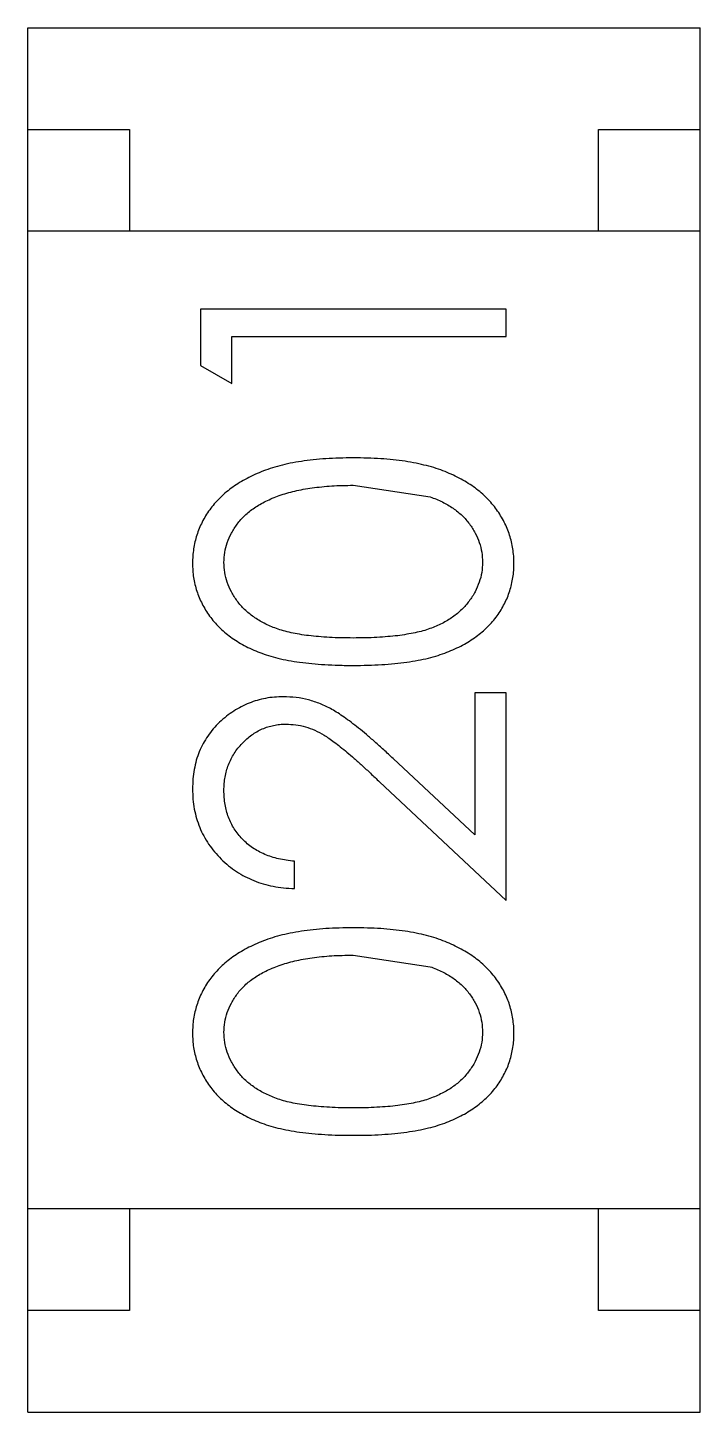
# Model space of a CAD drawing. Header units: inches. Extents: x 246 to 500, y -220 to -17.
# Drawn here: x 472.575 to 472.905, y -156.999 to -156.319 of the extents above; entities that cross this region are included whole.
import ezdxf

# ---------------------------------------------------------------- set-up
doc = ezdxf.new("R2010")
doc.units = ezdxf.units.IN
doc.header["$LTSCALE"] = 1.21
doc.header["$MEASUREMENT"] = 0
doc.layers.get('0').update_dxf_attribs({"linetype": 'CONTINUOUS'})

msp = doc.modelspace()

# ---------------------------------------------------------------- linework, layer by layer
at = {"color": 7, "linetype": 'Continuous'}
for p, q in [((472.57517, -156.31875), (472.90517, -156.31876)), ((472.57517, -156.99875), (472.57517, -156.31875)), ((472.90517, -156.99876), (472.90517, -156.31876)), ((472.57517, -156.36875), (472.62517, -156.36875)), ((472.62517, -156.36875), (472.62517, -156.41875)), ((472.85517, -156.36876), (472.90517, -156.36876)), ((472.85517, -156.41876), (472.85517, -156.36876)), ((472.90517, -156.41876), (472.57517, -156.41875)), ((472.80989, -156.45695), (472.65989, -156.45695)), ((472.65989, -156.45695), (472.65989, -156.48468)), ((472.80989, -156.47041), (472.80989, -156.45695)), ((472.67527, -156.47041), (472.80989, -156.47041)), ((472.67527, -156.49349), (472.67527, -156.47041)), ((472.65989, -156.48468), (472.67527, -156.49349)), ((472.73489, -156.54349), (472.7726, -156.54917)), ((472.80989, -156.64541), (472.7945, -156.64541)), ((472.7945, -156.64541), (472.7945, -156.71521)), ((472.80989, -156.74733), (472.80989, -156.64541)), ((472.7945, -156.71521), (472.75445, -156.67768)), ((472.74781, -156.68916), (472.80989, -156.74733)), ((472.70604, -156.74156), (472.70604, -156.7281)), ((472.73489, -156.77426), (472.7726, -156.77993)), ((472.90517, -156.89876), (472.57517, -156.89875)), ((472.62517, -156.89875), (472.62517, -156.94875)), ((472.85517, -156.94876), (472.85517, -156.89876)), ((472.62517, -156.94875), (472.57517, -156.94875)), ((472.90517, -156.94876), (472.85517, -156.94876)), ((472.57517, -156.99875), (472.90517, -156.99876))]:
    msp.add_line(p, q, dxfattribs=at)
for points, knots in [([(472.73495, -156.53002), (472.73265, -156.53005), (472.72816, -156.53011), (472.72159, -156.53039), (472.71538, -156.53093), (472.70954, -156.53168), (472.70406, -156.53264), (472.69894, -156.53379), (472.69419, -156.53521), (472.68977, -156.53679), (472.68569, -156.53863), (472.68184, -156.54053), (472.67829, -156.54265), (472.67498, -156.54488), (472.67196, -156.54731), (472.66918, -156.54987), (472.66666, -156.55259), (472.66443, -156.55547), (472.66243, -156.55844), (472.66073, -156.56154), (472.65927, -156.5647), (472.65811, -156.56797), (472.65717, -156.5713), (472.65651, -156.57472), (472.65611, -156.57823), (472.65606, -156.5806), (472.65604, -156.5818)], [0, 0, 0, 0, 0.065278, 0.127205, 0.186168, 0.241675, 0.294115, 0.343609, 0.390387, 0.434463, 0.476646, 0.517002, 0.555936, 0.593716, 0.630057, 0.665601, 0.700745, 0.734917, 0.768681, 0.802087, 0.834849, 0.867433, 0.900138, 0.932806, 0.966212, 1, 1, 1, 1]), ([(472.81374, -156.5818), (472.81372, -156.5806), (472.81368, -156.57823), (472.81323, -156.57472), (472.81258, -156.57128), (472.81165, -156.56793), (472.81043, -156.56468), (472.809, -156.56147), (472.80724, -156.55839), (472.80526, -156.55537), (472.803, -156.55248), (472.80047, -156.54975), (472.7977, -156.54715), (472.79465, -156.54475), (472.79135, -156.54249), (472.78778, -156.54043), (472.78398, -156.53849), (472.77991, -156.53672), (472.77553, -156.5351), (472.77078, -156.53378), (472.76569, -156.5326), (472.76024, -156.53164), (472.75442, -156.53094), (472.74825, -156.53039), (472.74171, -156.53011), (472.73724, -156.53005), (472.73495, -156.53002)], [0, 0, 0, 0, 0.033824, 0.067298, 0.10028, 0.133019, 0.165736, 0.198792, 0.232372, 0.266409, 0.301016, 0.336196, 0.371972, 0.408574, 0.446394, 0.485225, 0.525372, 0.567224, 0.611081, 0.65775, 0.70702, 0.759235, 0.814484, 0.873227, 0.934937, 1, 1, 1, 1]), ([(472.67143, -156.58135), (472.67151, -156.57971), (472.67169, -156.57643), (472.67292, -156.57157), (472.67507, -156.56691), (472.67741, -156.56316), (472.6797, -156.56029), (472.68171, -156.55825), (472.68392, -156.55629), (472.68641, -156.55449), (472.68912, -156.5528), (472.69207, -156.55125), (472.69524, -156.5498), (472.69866, -156.54848), (472.70234, -156.54732), (472.70624, -156.54624), (472.71042, -156.54544), (472.71482, -156.54469), (472.71949, -156.54419), (472.72439, -156.54373), (472.72956, -156.54356), (472.73309, -156.54351), (472.73489, -156.54349)], [0, 0, 0, 0, 0.059689, 0.119507, 0.181075, 0.246162, 0.279894, 0.314468, 0.350403, 0.387474, 0.426147, 0.466624, 0.508745, 0.553328, 0.600058, 0.649177, 0.700552, 0.754894, 0.811825, 0.871514, 0.934319, 1, 1, 1, 1]), ([(472.7726, -156.54917), (472.77365, -156.54955), (472.77569, -156.55031), (472.77863, -156.55164), (472.78135, -156.5531), (472.78387, -156.55471), (472.78618, -156.55646), (472.78832, -156.55831), (472.79024, -156.56032), (472.79248, -156.56312), (472.79483, -156.56681), (472.79683, -156.57152), (472.79815, -156.57637), (472.79828, -156.57969), (472.79835, -156.58135)], [0, 0, 0, 0, 0.075949, 0.148549, 0.218996, 0.286119, 0.351826, 0.416074, 0.478265, 0.540325, 0.660405, 0.774606, 0.887187, 1, 1, 1, 1]), ([(472.65604, -156.5818), (472.65606, -156.58298), (472.6561, -156.58531), (472.65651, -156.58877), (472.65716, -156.59214), (472.65811, -156.59543), (472.65927, -156.59864), (472.66073, -156.60176), (472.66245, -156.60479), (472.6644, -156.60775), (472.66662, -156.61055), (472.66906, -156.61323), (472.67178, -156.61568), (472.67474, -156.61801), (472.67796, -156.62015), (472.68139, -156.62219), (472.6851, -156.62401), (472.68906, -156.62568), (472.69337, -156.62716), (472.69807, -156.62844), (472.70318, -156.62956), (472.70872, -156.63041), (472.71469, -156.6311), (472.72107, -156.6316), (472.72787, -156.63191), (472.73254, -156.63193), (472.73495, -156.63195)], [0, 0, 0, 0, 0.033742, 0.066533, 0.099153, 0.13154, 0.164087, 0.196563, 0.229707, 0.263315, 0.297504, 0.331686, 0.366482, 0.4021, 0.438958, 0.476748, 0.515985, 0.556589, 0.599519, 0.645765, 0.695487, 0.748721, 0.805687, 0.866754, 0.931405, 1, 1, 1, 1]), ([(472.73489, -156.61849), (472.73288, -156.61848), (472.72897, -156.61847), (472.72331, -156.61821), (472.71802, -156.61787), (472.71313, -156.61735), (472.7086, -156.61675), (472.70446, -156.61592), (472.7007, -156.61502), (472.69729, -156.61392), (472.69418, -156.61267), (472.69127, -156.61132), (472.68857, -156.60982), (472.68606, -156.60819), (472.68373, -156.60645), (472.68161, -156.60456), (472.67966, -156.60254), (472.67742, -156.59967), (472.67506, -156.59593), (472.67292, -156.59123), (472.67169, -156.58633), (472.67151, -156.58301), (472.67143, -156.58135)], [0, 0, 0, 0, 0.073302, 0.142286, 0.206253, 0.266017, 0.321612, 0.372532, 0.419497, 0.462398, 0.502825, 0.541489, 0.579034, 0.615143, 0.650298, 0.684912, 0.718701, 0.752189, 0.817245, 0.879117, 0.939613, 1, 1, 1, 1]), ([(472.79835, -156.58135), (472.79827, -156.583), (472.7981, -156.5863), (472.7968, -156.59118), (472.79473, -156.59592), (472.79235, -156.59968), (472.79005, -156.60253), (472.78813, -156.60459), (472.78597, -156.60647), (472.78366, -156.60825), (472.78115, -156.60989), (472.77844, -156.61135), (472.77554, -156.61271), (472.77243, -156.61395), (472.76902, -156.61504), (472.76525, -156.61597), (472.7611, -156.61672), (472.7566, -156.6174), (472.7517, -156.61786), (472.74643, -156.61821), (472.74078, -156.61847), (472.73689, -156.61848), (472.73489, -156.61849)], [0, 0, 0, 0, 0.060034, 0.120278, 0.182348, 0.247919, 0.281641, 0.315701, 0.350322, 0.385703, 0.421819, 0.459196, 0.497866, 0.538301, 0.58121, 0.628183, 0.679403, 0.734699, 0.794074, 0.858416, 0.927049, 1, 1, 1, 1]), ([(472.73495, -156.63195), (472.73733, -156.63193), (472.74197, -156.63191), (472.74874, -156.6316), (472.75509, -156.63111), (472.76104, -156.63038), (472.76657, -156.62948), (472.77172, -156.62843), (472.77644, -156.6271), (472.78077, -156.62559), (472.78477, -156.62389), (472.7885, -156.62204), (472.79196, -156.62003), (472.79517, -156.61784), (472.79814, -156.61554), (472.80087, -156.61307), (472.8033, -156.61041), (472.8055, -156.60763), (472.80742, -156.6047), (472.80911, -156.60169), (472.81057, -156.5986), (472.81169, -156.59539), (472.81261, -156.59212), (472.81327, -156.58877), (472.81368, -156.58531), (472.81372, -156.58298), (472.81374, -156.5818)], [0, 0, 0, 0, 0.068113, 0.132564, 0.193427, 0.250218, 0.303569, 0.353576, 0.400235, 0.443586, 0.484619, 0.524292, 0.56238, 0.599049, 0.63494, 0.669782, 0.704009, 0.737842, 0.771098, 0.803896, 0.836415, 0.868639, 0.900715, 0.933378, 0.966213, 1, 1, 1, 1]), ([(472.70063, -156.64733), (472.69915, -156.64738), (472.69623, -156.64746), (472.69192, -156.64804), (472.68777, -156.64905), (472.68375, -156.65038), (472.67991, -156.65219), (472.67621, -156.65435), (472.67263, -156.65689), (472.66928, -156.65982), (472.66614, -156.66302), (472.66348, -156.66657), (472.66117, -156.67032), (472.65925, -156.67431), (472.65782, -156.67856), (472.65681, -156.68305), (472.65616, -156.68777), (472.65608, -156.691), (472.65604, -156.69264)], [0, 0, 0, 0, 0.06271, 0.123347, 0.183401, 0.242828, 0.302097, 0.36242, 0.423725, 0.487032, 0.550491, 0.612709, 0.674265, 0.73617, 0.799211, 0.863483, 0.930525, 1, 1, 1, 1]), ([(472.75445, -156.67768), (472.75291, -156.67625), (472.74994, -156.67347), (472.74559, -156.66953), (472.74146, -156.66597), (472.73758, -156.66277), (472.73396, -156.65992), (472.73057, -156.65745), (472.72742, -156.65535), (472.72359, -156.65302), (472.71885, -156.6507), (472.71295, -156.64878), (472.70687, -156.64755), (472.70272, -156.6474), (472.70063, -156.64733)], [0, 0, 0, 0, 0.09953, 0.192079, 0.277712, 0.357454, 0.429648, 0.495771, 0.555538, 0.608657, 0.707578, 0.804328, 0.901298, 1, 1, 1, 1]), ([(472.67143, -156.69334), (472.67146, -156.69221), (472.67152, -156.69001), (472.67195, -156.68678), (472.67264, -156.68368), (472.67363, -156.68071), (472.6749, -156.67787), (472.67644, -156.67517), (472.67829, -156.67262), (472.68037, -156.6702), (472.68265, -156.668), (472.68508, -156.66609), (472.68759, -156.66445), (472.69023, -156.66309), (472.69299, -156.66206), (472.69584, -156.66135), (472.6988, -156.66087), (472.70081, -156.66082), (472.70184, -156.66079)], [0, 0, 0, 0, 0.068027, 0.133505, 0.19695, 0.26027, 0.322741, 0.384982, 0.448465, 0.513424, 0.578224, 0.640011, 0.700094, 0.760067, 0.819012, 0.877878, 0.938035, 1, 1, 1, 1]), ([(472.70184, -156.66079), (472.70346, -156.66086), (472.7067, -156.66098), (472.71149, -156.66202), (472.71614, -156.66372), (472.71995, -156.6657), (472.72306, -156.66775), (472.72575, -156.66963), (472.72868, -156.67198), (472.73196, -156.67463), (472.7355, -156.67772), (472.73935, -156.68117), (472.74349, -156.68502), (472.74633, -156.68774), (472.74781, -156.68916)], [0, 0, 0, 0, 0.088014, 0.174976, 0.2638, 0.355443, 0.406413, 0.465519, 0.533076, 0.609353, 0.693899, 0.787171, 0.889197, 1, 1, 1, 1]), ([(472.65604, -156.69264), (472.65608, -156.69432), (472.65615, -156.69761), (472.65683, -156.70245), (472.65795, -156.70707), (472.65947, -156.7115), (472.66148, -156.71571), (472.6639, -156.71973), (472.66675, -156.72356), (472.67006, -156.7271), (472.67367, -156.73037), (472.67757, -156.73325), (472.68173, -156.73568), (472.68612, -156.73771), (472.69075, -156.73934), (472.69564, -156.7405), (472.70075, -156.7413), (472.70426, -156.74148), (472.70604, -156.74156)], [0, 0, 0, 0, 0.06445, 0.126725, 0.187421, 0.247417, 0.306749, 0.366595, 0.427749, 0.490235, 0.553031, 0.614805, 0.676505, 0.738096, 0.801021, 0.864897, 0.931209, 1, 1, 1, 1]), ([(472.70604, -156.7281), (472.70471, -156.72797), (472.7021, -156.72772), (472.69833, -156.72698), (472.69477, -156.72604), (472.69145, -156.72481), (472.68837, -156.72329), (472.68551, -156.72155), (472.68287, -156.71956), (472.6805, -156.71729), (472.67837, -156.71483), (472.67649, -156.71222), (472.67492, -156.70944), (472.67366, -156.7065), (472.67267, -156.70342), (472.67194, -156.70019), (472.67152, -156.69681), (472.67146, -156.69451), (472.67143, -156.69334)], [0, 0, 0, 0, 0.073648, 0.143686, 0.210962, 0.275557, 0.338064, 0.399311, 0.4594, 0.51934, 0.579024, 0.637809, 0.695959, 0.754122, 0.813113, 0.873453, 0.935561, 1, 1, 1, 1]), ([(472.73495, -156.76079), (472.73264, -156.76082), (472.72816, -156.76088), (472.72159, -156.76116), (472.71538, -156.7617), (472.70954, -156.76245), (472.70406, -156.76341), (472.69894, -156.76456), (472.69419, -156.76598), (472.68977, -156.76756), (472.68569, -156.7694), (472.68184, -156.7713), (472.67829, -156.77342), (472.67498, -156.77565), (472.67196, -156.77808), (472.66918, -156.78064), (472.66666, -156.78336), (472.66443, -156.78624), (472.66243, -156.78921), (472.66073, -156.79231), (472.65927, -156.79547), (472.65811, -156.79874), (472.65717, -156.80207), (472.6565, -156.80549), (472.65611, -156.809), (472.65606, -156.81137), (472.65604, -156.81257)], [0, 0, 0, 0, 0.065278, 0.127205, 0.186168, 0.241675, 0.294115, 0.343609, 0.390387, 0.434463, 0.476646, 0.517002, 0.555936, 0.593716, 0.630057, 0.665601, 0.700745, 0.734917, 0.768681, 0.802087, 0.834849, 0.867433, 0.900138, 0.932806, 0.966212, 1, 1, 1, 1]), ([(472.81373, -156.81257), (472.81372, -156.81137), (472.81368, -156.809), (472.81323, -156.80549), (472.81258, -156.80205), (472.81165, -156.7987), (472.81043, -156.79545), (472.809, -156.79224), (472.80724, -156.78916), (472.80526, -156.78614), (472.803, -156.78325), (472.80047, -156.78052), (472.7977, -156.77792), (472.79465, -156.77552), (472.79135, -156.77326), (472.78778, -156.77119), (472.78398, -156.76926), (472.77991, -156.76749), (472.77553, -156.76587), (472.77078, -156.76455), (472.76569, -156.76337), (472.76024, -156.76241), (472.75442, -156.76171), (472.74825, -156.76116), (472.74171, -156.76088), (472.73724, -156.76082), (472.73495, -156.76079)], [0, 0, 0, 0, 0.033824, 0.067298, 0.10028, 0.133019, 0.165736, 0.198792, 0.232372, 0.266409, 0.301016, 0.336196, 0.371972, 0.408574, 0.446394, 0.485225, 0.525372, 0.567224, 0.611081, 0.65775, 0.70702, 0.759235, 0.814484, 0.873227, 0.934937, 1, 1, 1, 1]), ([(472.67143, -156.81212), (472.67151, -156.81048), (472.67169, -156.8072), (472.67292, -156.80234), (472.67507, -156.79768), (472.67741, -156.79393), (472.6797, -156.79106), (472.68171, -156.78902), (472.68392, -156.78706), (472.68641, -156.78526), (472.68912, -156.78357), (472.69207, -156.78202), (472.69524, -156.78057), (472.69866, -156.77925), (472.70234, -156.77809), (472.70624, -156.77701), (472.71042, -156.77621), (472.71482, -156.77546), (472.71949, -156.77496), (472.72439, -156.7745), (472.72956, -156.77433), (472.73309, -156.77428), (472.73489, -156.77426)], [0, 0, 0, 0, 0.059689, 0.119507, 0.181075, 0.246162, 0.279894, 0.314468, 0.350403, 0.387474, 0.426147, 0.466624, 0.508745, 0.553328, 0.600058, 0.649177, 0.700552, 0.754894, 0.811825, 0.871514, 0.934319, 1, 1, 1, 1]), ([(472.7726, -156.77993), (472.77365, -156.78032), (472.77569, -156.78108), (472.77863, -156.78241), (472.78135, -156.78387), (472.78387, -156.78548), (472.78618, -156.78723), (472.78832, -156.78907), (472.79024, -156.79109), (472.79248, -156.79389), (472.79483, -156.79758), (472.79683, -156.80229), (472.79814, -156.80714), (472.79828, -156.81046), (472.79835, -156.81212)], [0, 0, 0, 0, 0.075949, 0.148549, 0.218996, 0.286119, 0.351826, 0.416074, 0.478265, 0.540325, 0.660405, 0.774606, 0.887187, 1, 1, 1, 1]), ([(472.65604, -156.81257), (472.65606, -156.81375), (472.6561, -156.81608), (472.65651, -156.81954), (472.65716, -156.82291), (472.65811, -156.82619), (472.65927, -156.82941), (472.66073, -156.83253), (472.66245, -156.83556), (472.6644, -156.83852), (472.66662, -156.84132), (472.66906, -156.84399), (472.67178, -156.84645), (472.67474, -156.84878), (472.67796, -156.85092), (472.68139, -156.85296), (472.6851, -156.85478), (472.68906, -156.85645), (472.69337, -156.85793), (472.69807, -156.85921), (472.70318, -156.86033), (472.70872, -156.86118), (472.71469, -156.86187), (472.72107, -156.86237), (472.72787, -156.86268), (472.73254, -156.8627), (472.73495, -156.86272)], [0, 0, 0, 0, 0.033742, 0.066533, 0.099153, 0.13154, 0.164087, 0.196563, 0.229707, 0.263315, 0.297504, 0.331686, 0.366482, 0.4021, 0.438958, 0.476748, 0.515985, 0.556589, 0.599519, 0.645765, 0.695487, 0.748721, 0.805687, 0.866754, 0.931405, 1, 1, 1, 1]), ([(472.73489, -156.84926), (472.73288, -156.84925), (472.72897, -156.84924), (472.72331, -156.84898), (472.71802, -156.84864), (472.71313, -156.84812), (472.70859, -156.84752), (472.70446, -156.84669), (472.7007, -156.84578), (472.69729, -156.84469), (472.69418, -156.84344), (472.69127, -156.84209), (472.68857, -156.84059), (472.68606, -156.83896), (472.68373, -156.83722), (472.6816, -156.83532), (472.67966, -156.83331), (472.67742, -156.83044), (472.67506, -156.8267), (472.67292, -156.822), (472.67169, -156.8171), (472.67151, -156.81377), (472.67143, -156.81212)], [0, 0, 0, 0, 0.073302, 0.142286, 0.206253, 0.266017, 0.321612, 0.372532, 0.419497, 0.462398, 0.502825, 0.541489, 0.579034, 0.615143, 0.650298, 0.684912, 0.718701, 0.752189, 0.817245, 0.879117, 0.939613, 1, 1, 1, 1]), ([(472.79835, -156.81212), (472.79827, -156.81377), (472.7981, -156.81707), (472.7968, -156.82194), (472.79473, -156.82669), (472.79235, -156.83045), (472.79005, -156.8333), (472.78813, -156.83536), (472.78597, -156.83724), (472.78366, -156.83902), (472.78115, -156.84066), (472.77844, -156.84212), (472.77554, -156.84347), (472.77243, -156.84472), (472.76902, -156.84581), (472.76525, -156.84674), (472.7611, -156.84749), (472.7566, -156.84817), (472.7517, -156.84863), (472.74643, -156.84898), (472.74078, -156.84924), (472.73689, -156.84925), (472.73489, -156.84926)], [0, 0, 0, 0, 0.060034, 0.120278, 0.182348, 0.247919, 0.281641, 0.315701, 0.350322, 0.385703, 0.421819, 0.459196, 0.497866, 0.538301, 0.58121, 0.628183, 0.679403, 0.734699, 0.794074, 0.858416, 0.927049, 1, 1, 1, 1]), ([(472.73495, -156.86272), (472.73733, -156.8627), (472.74197, -156.86268), (472.74874, -156.86237), (472.75509, -156.86187), (472.76104, -156.86115), (472.76657, -156.86025), (472.77172, -156.8592), (472.77644, -156.85787), (472.78077, -156.85636), (472.78477, -156.85466), (472.7885, -156.8528), (472.79196, -156.8508), (472.79516, -156.84861), (472.79814, -156.84631), (472.80087, -156.84384), (472.8033, -156.84118), (472.8055, -156.83839), (472.80742, -156.83547), (472.80911, -156.83246), (472.81057, -156.82937), (472.81169, -156.82616), (472.81261, -156.82289), (472.81327, -156.81954), (472.81368, -156.81608), (472.81371, -156.81375), (472.81373, -156.81257)], [0, 0, 0, 0, 0.068113, 0.132564, 0.193427, 0.250218, 0.303569, 0.353576, 0.400235, 0.443586, 0.484619, 0.524292, 0.56238, 0.599049, 0.63494, 0.669782, 0.704009, 0.737842, 0.771098, 0.803896, 0.836415, 0.868639, 0.900715, 0.933378, 0.966213, 1, 1, 1, 1])]:
    msp.add_open_spline(points, degree=3, knots=knots, dxfattribs=at)

doc.saveas('drawing.dxf')
